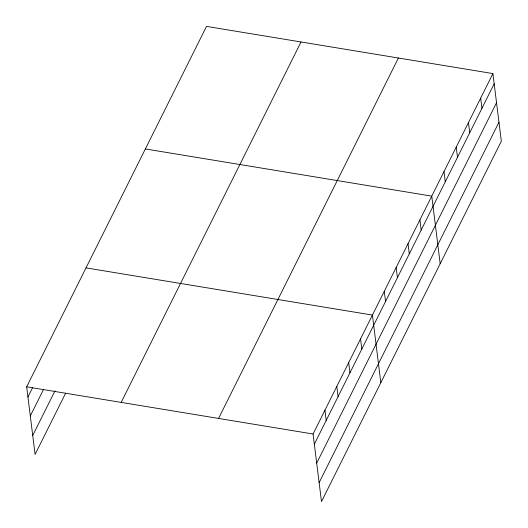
<?xml version="1.0" encoding="UTF-8"?>
<svg xmlns="http://www.w3.org/2000/svg" width="528" height="528" viewBox="0 0 528 528"><rect width="100%" height="100%" fill="white"/><g stroke="black" fill="none" stroke-linecap="round" stroke-linejoin="round"><path stroke-width="0.79" d="M65.663 393.142L35.092 454.417L26.671 386.826L206.514 26.4L492.908 73.583L501.329 141.174L321.486 501.6L313.071 434.009L492.908 73.583M27.938 397.01L32.617 387.638M30.301 415.952L43.606 389.281M32.729 435.475L55.031 390.779M121.183 402.402L301.026 41.969M218.559 418.44L398.402 58.014M314.338 444.193L494.182 83.767M316.694 463.135L496.538 102.709M319.13 482.658L498.967 122.225M145.365 148.949L431.765 196.132L440.18 263.716M86.018 267.887L372.418 315.071L380.833 382.661M26.671 386.826L313.071 434.009M480.678 98.096L481.952 108.273M468.455 122.602L469.722 132.785M456.225 147.114L457.492 157.291M443.995 171.62L445.262 181.804M419.892 219.919L421.166 230.102M408.025 243.705L409.292 253.889M396.158 267.491L397.426 277.675M384.285 291.284L385.552 301.462M360.545 338.857L361.812 349.041M348.678 362.65L349.945 372.827M336.811 386.437L338.078 396.614M324.938 410.223L326.205 420.407"/></g></svg>
